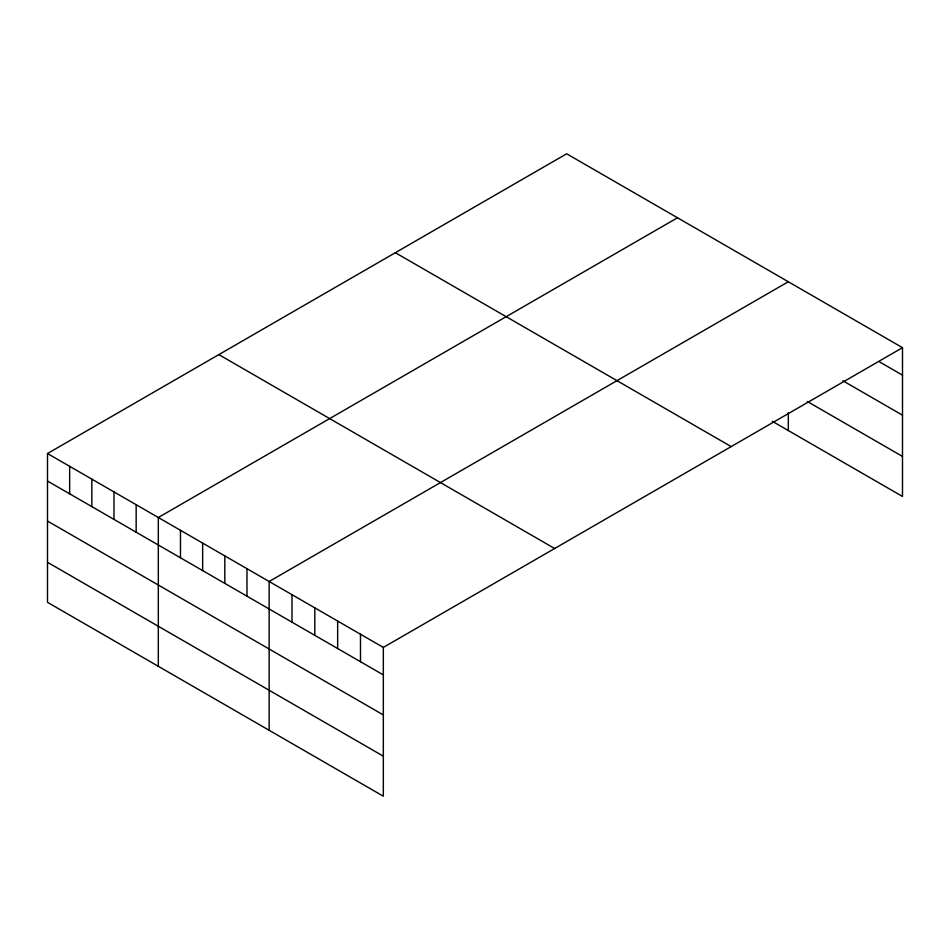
<?xml version="1.0" encoding="UTF-8"?>
<svg xmlns="http://www.w3.org/2000/svg" width="950" height="950" viewBox="0 0 950 950"><rect width="100%" height="100%" fill="white"/><g stroke="black" fill="none" stroke-linecap="round" stroke-linejoin="round"><path stroke-width="1.43" d="M47.5 453.53L383.325 647.413L383.325 796.207L47.5 602.324L47.5 453.53L566.675 153.793L902.5 347.676L902.5 496.47L772.314 421.301M677.504 217.764L158.317 517.513L158.317 666.306M788.322 281.746L269.135 581.495L269.135 730.289M383.325 647.413L902.5 347.676M879.664 361.974L902.5 375.155M842.876 380.76L902.5 415.186M807.346 401.506L902.5 456.439M395.354 252.7L731.168 446.583M218.833 354.611L554.646 548.506M47.5 481.021L383.325 674.904M47.5 521.051L383.325 714.934M47.5 562.293L383.325 756.176M788.322 412.751L788.322 430.552M360.489 634.232L360.489 661.711M337.654 621.051L337.654 648.529M314.818 607.869L314.818 635.348M291.983 594.676L291.983 622.167M246.976 568.706L246.976 596.184M224.817 555.904L224.817 583.383M202.647 543.103L202.647 570.594M180.488 530.314L180.488 557.793M136.159 504.723L136.159 532.202M113.988 491.922L113.988 519.401M91.829 479.121L91.829 506.611M69.659 466.331L69.659 493.81"/></g></svg>
